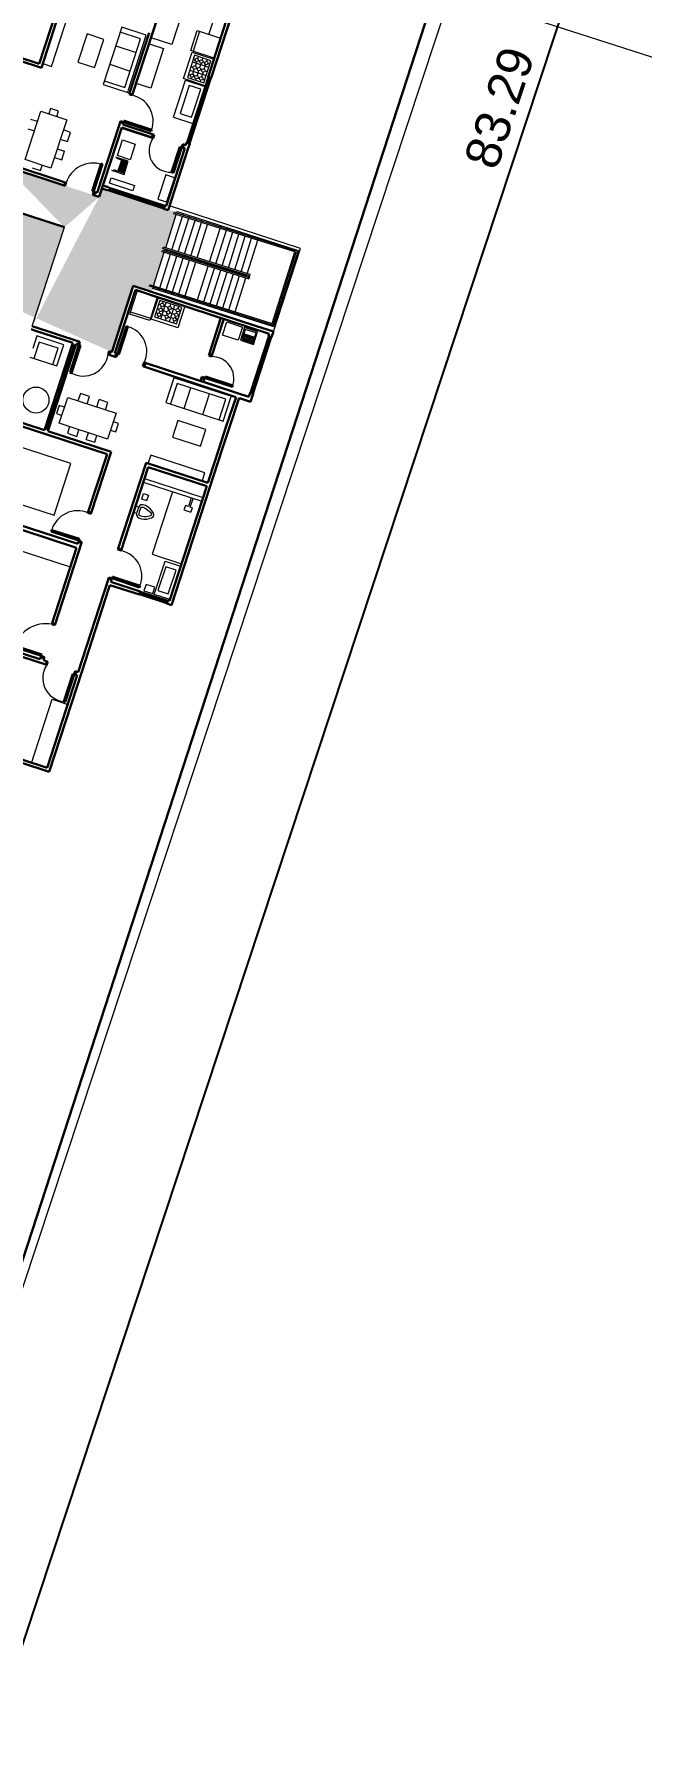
# Model space of a CAD drawing. Header units: metres. Extents: x 329311 to 330425, y 7396637 to 7397287.
# Drawn here: x 329873.63 to 329886.61, y 7397011.66 to 7397047.93 of the extents above; entities that cross this region are included whole.
import ezdxf

# ---------------------------------------------------------------- set-up
doc = ezdxf.new("R2010")
doc.units = ezdxf.units.M
doc.linetypes.add('CACHE2', pattern=[4.7625, 3.175, -1.5875])
doc.layers.get('0').update_dxf_attribs({"lineweight": 18})
for name, color, linetype, lineweight in [('AXES+POTEAUX', 6, 'CACHE2', 13), ('JANELAS', 5, 'Continuous', 25), ('layout', 253, 'Continuous', 13), ('LINHAFINA', 7, 'Continuous', 15), ('LINHAGROSSA', 7, 'Continuous', 30), ('PA6_TERRENO', 6, 'Continuous', 18), ('PA6_TEXTO', 3, 'Continuous', 18), ('pisoexterno_ultrafino', 9, 'Continuous', 30)]:
    doc.layers.add(name, color=color, linetype=linetype, lineweight=lineweight)
doc.styles.add('200 Médio', font='arial.ttf', dxfattribs={"height": 0.75})
doc.styles.add('ARIAL', font='ARIAL', dxfattribs={"height": 0.2})
doc.dimstyles.new('AQ250', dxfattribs={"dimscale": 10, "dimtxt": 0.05, "dimasz": 0.03, "dimexe": 0.03, "dimexo": 0.025, "dimgap": 0.025, "dimtad": 1, "dimzin": 0, "dimdsep": 46, "dimtxsty": 'ARIAL', "dimblk": 'ARCHTICK', "dimcen": 0.09, "dimdle": 0.03, "dimclrt": 7, "dimadec": 0, "dimazin": 0, "dimtfac": 1, "dimtix": 1, "dimtmove": 2, "dimatfit": 3, "dimldrblk": 'OPEN90', "dimfxl": 1, "dimtvp": 1, "dimtolj": 1, "dimtzin": 0, "dimarcsym": 0})

# ---------------------------------------------------------------- blocks, each defined once
blk = doc.blocks.new('_ArchTick')
at = {"color": 0, "linetype": 'ByBlock', "const_width": 0.15}
blk.add_lwpolyline([(-0.5, -0.5), (0.5, 0.5)], dxfattribs=at)
blk = doc.blocks.new('*D12')
at = {"layer": 'Defpoints', "color": 0, "transparency": 16777216}
for p in [(329895.003, 7397086.442), (329868.823, 7397007.376), (329871.096, 7397006.624)]:
    blk.add_point(p, dxfattribs=at)
at = {"layer": 'PA6_TEXTO', "color": 0, "lineweight": -2, "transparency": 16777216}
for p, q in [((329895.241, 7397086.363), (329897.562, 7397085.595)), ((329897.371, 7397085.974), (329871.002, 7397006.339)), ((329869.06, 7397007.298), (329871.381, 7397006.529))]:
    blk.add_line(p, q, dxfattribs=at)
at = {"layer": 'PA6_TEXTO', "color": 0, "lineweight": -2, "transparency": 16777216, "xscale": 0.3, "yscale": 0.3, "zscale": 0.3}
for p, rotation in [((329897.277, 7397085.689), 71.6788444677974), ((329871.096, 7397006.624), 251.6788444677974)]:
    blk.add_blockref('_ArchTick', p, dxfattribs=dict(at, rotation=rotation))
at = {"layer": 'PA6_TEXTO', "color": 7, "transparency": 16777216, "insert": (329883.585, 7397046.355), "char_height": 0.75, "attachment_point": 5, "rotation": 71.6788, "style": '200 Médio'}
blk.add_mtext('\\A1;83.29', dxfattribs=at)
blk = doc.blocks.new('_Open90')
at = {"color": 0, "linetype": 'ByBlock', "lineweight": -2}
for p, q in [((0, 0), (-1, 0)), ((-0.5, 0.5), (0, 0)), ((0, 0), (-0.5, -0.5))]:
    blk.add_line(p, q, dxfattribs=at)

msp = doc.modelspace()

# ---------------------------------------------------------------- hatches: boundary and pattern name
at = {"layer": 'AXES+POTEAUX'}
h = msp.add_hatch(dxfattribs=at)
h.set_pattern_fill('ANGLE', color=253, scale=0.025)
h.set_pattern_definition([(341.96263, (329827.33868, 7397103.38185), (0.0540704, 0.166043), [0.127, -0.047625]), (71.96263, (329827.33868, 7397103.38185), (-0.166043, 0.0540704), [0.127, -0.047625])])
edge = h.paths.add_edge_path()
edge.add_line((329850.652, 7397051.526), (329866.145, 7397046.453))
edge.add_line((329864.598, 7397047.846), (329852.057, 7397051.93))
edge.add_line((329861.339, 7397048.907), (329859.84, 7397049.395))
edge.add_line((329865.058, 7397049.149), (329864.598, 7397047.846))
edge.add_line((329866.145, 7397046.453), (329866.438, 7397047.364))
edge.add_line((329866.438, 7397047.364), (329869.019, 7397046.534))
edge.add_line((329870.949, 7397047.23), (329865.058, 7397049.149))
edge.add_line((329869.019, 7397046.534), (329868.725, 7397045.606))
edge.add_line((329868.725, 7397045.606), (329874.288, 7397043.801))
edge.add_line((329875.031, 7397044.448), (329870.521, 7397045.917))
edge.add_line((329870.521, 7397045.917), (329870.949, 7397047.23))
edge.add_line((329874.288, 7397043.801), (329873.599, 7397041.688))
edge.add_line((329875.298, 7397041.135), (329875.759, 7397042.549))
edge.add_line((329875.759, 7397042.549), (329876.158, 7397042.419))
edge.add_line((329876.158, 7397042.419), (329876.697, 7397044.139))
edge.add_line((329876.697, 7397044.139), (329876.503, 7397044.166))
edge.add_line((329876.503, 7397044.166), (329875.089, 7397044.626))
edge.add_line((329875.089, 7397044.626), (329875.031, 7397044.448))
edge.add_line((329873.599, 7397041.688), (329875.298, 7397041.135))
edge.add_line((329848.344, 7397053.234), (329850.929, 7397052.403))
edge.add_line((329850.929, 7397052.403), (329850.652, 7397051.526))
edge.add_line((329852.057, 7397051.93), (329852.485, 7397053.243))
edge.add_line((329852.485, 7397053.243), (329832.023, 7397059.878))
edge.add_line((329831.319, 7397057.853), (329848.079, 7397052.395))
edge.add_line((329848.079, 7397052.395), (329848.344, 7397053.234))
edge.add_line((329831.359, 7397057.839), (329832.023, 7397059.864))

# ---------------------------------------------------------------- linework, layer by layer
for p, q in [((329879.33, 7397043.344), (329876.532, 7397044.255)), ((329873.599, 7397041.688), (329874.288, 7397043.801)), ((329878.753, 7397041.573), (329879.33, 7397043.344))]:
    msp.add_line(p, q)
for centre, radius, start, end in [((329875.615, 7397046.065), 0.568, 341.4517, 77.4974), ((329876.553, 7397045.435), 0.458, 143.4473, 272.5259), ((329874.9, 7397044.565), 0.606, 71.9626, 161.9626), ((329875.506, 7397041.154), 0.541, 333.1544, 75.3713), ((329874.691, 7397041.155), 0.533, 241.2553, 352.2275), ((329877.437, 7397040.568), 0.472, 341.7989, 90.5529), ((329874.566, 7397037.17), 0.576, 67.2038, 163.2325), ((329875.387, 7397036.348), 0.556, 338.1741, 78.2629), ((329873.905, 7397034.584), 0.75, 81.6455, 157.4761), ((329874.329, 7397034.172), 0.505, 146.0148, 263.7465)]:
    msp.add_arc(centre, radius, start, end)
at = {"layer": 'JANELAS'}
for p, q in [((329877.356, 7397047.01), (329876.9, 7397045.61)), ((329876.939, 7397045.616), (329877.381, 7397046.973)), ((329876.966, 7397045.588), (329877.422, 7397046.989)), ((329877.347, 7397046.984), (329877.414, 7397046.963)), ((329876.905, 7397045.627), (329876.972, 7397045.605)), ((329876.409, 7397044.197), (329875.2, 7397044.59)), ((329875.222, 7397044.657), (329876.431, 7397044.263)), ((329876.402, 7397044.23), (329875.229, 7397044.613)), ((329873.876, 7397039.509), (329874.455, 7397041.29)), ((329874.523, 7397041.268), (329873.943, 7397039.487)), ((329874.478, 7397041.244), (329874.282, 7397040.642)), ((329874.444, 7397041.255), (329874.512, 7397041.233)), ((329878.651, 7397041.471), (329878.258, 7397040.266)), ((329878.678, 7397041.443), (329878.3, 7397040.282)), ((329878.321, 7397040.246), (329878.713, 7397041.451)), ((329874.271, 7397040.607), (329874.04, 7397039.898)), ((329874.237, 7397040.618), (329874.304, 7397040.596)), ((329874.248, 7397040.653), (329874.316, 7397040.631)), ((329878.332, 7397040.272), (329878.269, 7397040.292)), ((329874.033, 7397039.877), (329873.918, 7397039.525)), ((329873.999, 7397039.888), (329874.067, 7397039.866)), ((329874.073, 7397039.887), (329874.006, 7397039.909)), ((329873.884, 7397039.536), (329873.952, 7397039.514)), ((329876.475, 7397035.764), (329875.888, 7397035.955)), ((329875.908, 7397035.948), (329875.93, 7397036.015)), ((329875.909, 7397036.022), (329876.496, 7397035.83)), ((329876.471, 7397035.802), (329875.919, 7397035.982)), ((329876.46, 7397035.769), (329876.482, 7397035.835))]:
    msp.add_line(p, q, dxfattribs=at)
at = {"layer": 'layout'}
for p, q in [((329876.834, 7397048.469), (329876.585, 7397047.704)), ((329874.008, 7397047.237), (329874.386, 7397048.396)), ((329875.513, 7397048.071), (329875.115, 7397046.848)), ((329876.037, 7397047.9), (329875.513, 7397048.071)), ((329877.376, 7397047.921), (329877.485, 7397048.257)), ((329874.772, 7397047.929), (329874.576, 7397047.329)), ((329875.127, 7397047.813), (329874.772, 7397047.929)), ((329874.949, 7397047.268), (329875.127, 7397047.813)), ((329875.916, 7397047.826), (329875.479, 7397047.968)), ((329875.578, 7397046.789), (329875.916, 7397047.826)), ((329875.658, 7397046.735), (329876.037, 7397047.9)), ((329876.097, 7397047.722), (329876.407, 7397047.621)), ((329876.585, 7397047.704), (329876.138, 7397047.849)), ((329876.987, 7397047.576), (329877.126, 7397048.002)), ((329877.177, 7397047.986), (329877.039, 7397047.56)), ((329877.126, 7397048.002), (329877.626, 7397047.84)), ((329877.626, 7397047.84), (329877.487, 7397047.414)), ((329875.385, 7397047.677), (329875.821, 7397047.535)), ((329876.407, 7397047.621), (329876.13, 7397046.769)), ((329876.831, 7397046.976), (329877.015, 7397047.541)), ((329877.067, 7397047.473), (329876.914, 7397047.002)), ((329877.487, 7397047.414), (329876.987, 7397047.576)), ((329877.015, 7397047.541), (329877.479, 7397047.39)), ((329877.023, 7397047.336), (329877.375, 7397047.221)), ((329877.044, 7397047.402), (329877.079, 7397047.391)), ((329877.419, 7397047.358), (329877.067, 7397047.473)), ((329877.086, 7397047.245), (329877.115, 7397047.336)), ((329877.136, 7397047.401), (329877.151, 7397047.445)), ((329877.149, 7397047.368), (329877.181, 7397047.357)), ((329877.243, 7397047.415), (329877.23, 7397047.376)), ((329877.266, 7397046.888), (329877.419, 7397047.358)), ((329877.479, 7397047.39), (329877.295, 7397046.825)), ((329877.338, 7397047.384), (329877.325, 7397047.345)), ((329873.823, 7397047.297), (329874.008, 7397047.237)), ((329874.576, 7397047.329), (329874.931, 7397047.213)), ((329874.931, 7397047.213), (329874.949, 7397047.268)), ((329875.256, 7397047.281), (329875.692, 7397047.138)), ((329877.295, 7397046.825), (329876.831, 7397046.976)), ((329876.914, 7397047.002), (329877.266, 7397046.888)), ((329876.935, 7397047.065), (329876.979, 7397047.051)), ((329876.964, 7397047.156), (329877.316, 7397047.042)), ((329876.991, 7397047.237), (329877.034, 7397047.223)), ((329876.998, 7397046.975), (329877.007, 7397047.003)), ((329877.03, 7397047.074), (329877.063, 7397047.175)), ((329877.05, 7397047.028), (329877.074, 7397047.02)), ((329877.105, 7397047.2), (329877.128, 7397047.193)), ((329877.154, 7397047.141), (329877.122, 7397047.043)), ((329877.145, 7397046.997), (329877.172, 7397046.988)), ((329877.207, 7397047.305), (329877.177, 7397047.211)), ((329877.199, 7397047.17), (329877.22, 7397047.163)), ((329877.25, 7397047.113), (329877.218, 7397047.015)), ((329877.251, 7397047.334), (329877.284, 7397047.324)), ((329877.302, 7397047.274), (329877.273, 7397047.183)), ((329877.291, 7397047.14), (329877.343, 7397047.123)), ((329877.354, 7397047.301), (329877.396, 7397047.287)), ((329875.115, 7397046.848), (329875.64, 7397046.677)), ((329875.142, 7397046.931), (329875.578, 7397046.789)), ((329875.64, 7397046.677), (329875.658, 7397046.735)), ((329876.13, 7397046.769), (329875.82, 7397046.87)), ((329876.618, 7397046.153), (329876.874, 7397046.94)), ((329876.952, 7397046.832), (329876.757, 7397046.234)), ((329876.874, 7397046.94), (329876.874, 7397046.94)), ((329876.874, 7397046.94), (329877.289, 7397046.805)), ((329877.2, 7397046.751), (329876.952, 7397046.832)), ((329877.043, 7397046.271), (329877.2, 7397046.751)), ((329877.099, 7397046.972), (329877.09, 7397046.945)), ((329877.195, 7397046.944), (329877.185, 7397046.914)), ((329877.243, 7397046.965), (329877.287, 7397046.951)), ((329873.446, 7397045.247), (329873.782, 7397046.278)), ((329873.782, 7397046.278), (329874.335, 7397046.098)), ((329873.989, 7397046.335), (329873.952, 7397046.223)), ((329874.161, 7397046.279), (329873.989, 7397046.335)), ((329874.124, 7397046.167), (329874.161, 7397046.279)), ((329877, 7397046.154), (329877.043, 7397046.271)), ((329873.504, 7397045.906), (329873.646, 7397045.86)), ((329873.711, 7397046.059), (329873.569, 7397046.105)), ((329874.335, 7397046.098), (329873.997, 7397045.061)), ((329876.618, 7397046.153), (329877.033, 7397046.018)), ((329876.757, 7397046.234), (329877, 7397046.154)), ((329874.199, 7397045.68), (329874.355, 7397045.629)), ((329874.419, 7397045.828), (329874.264, 7397045.879)), ((329874.355, 7397045.629), (329874.419, 7397045.828)), ((329873.997, 7397045.061), (329873.446, 7397045.247)), ((329874.073, 7397045.293), (329874.228, 7397045.242)), ((329874.132, 7397045.476), (329874.288, 7397045.425)), ((329874.228, 7397045.242), (329874.288, 7397045.425)), ((329875.652, 7397045.21), (329875.383, 7397045.298)), ((329875.624, 7397045.198), (329875.408, 7397045.268)), ((329875.504, 7397045.237), (329875.428, 7397045.003)), ((329875.525, 7397045.23), (329875.449, 7397044.996)), ((329875.544, 7397045.224), (329875.468, 7397044.99)), ((329875.563, 7397045.217), (329875.487, 7397044.984)), ((329875.509, 7397044.977), (329875.585, 7397045.21)), ((329875.604, 7397045.204), (329875.528, 7397044.97)), ((329875.547, 7397044.964), (329875.624, 7397045.198)), ((329875.561, 7397044.931), (329875.652, 7397045.21)), ((329873.598, 7397045.073), (329873.777, 7397045.014)), ((329873.777, 7397045.014), (329873.814, 7397045.123)), ((329875.292, 7397045.019), (329875.561, 7397044.931)), ((329875.332, 7397045.034), (329875.547, 7397044.964)), ((329876.453, 7397044.92), (329876.285, 7397044.402)), ((329876.639, 7397044.86), (329876.453, 7397044.92)), ((329876.639, 7397044.86), (329876.47, 7397044.341)), ((329876.285, 7397044.402), (329876.47, 7397044.341)), ((329875.683, 7397041.947), (329875.846, 7397042.447)), ((329876.272, 7397042.308), (329876.109, 7397041.808)), ((329876.14, 7397042.351), (329876.566, 7397042.212)), ((329876.144, 7397041.836), (329876.295, 7397042.3)), ((329875.722, 7397042.211), (329875.365, 7397041.113)), ((329876.109, 7397041.808), (329875.683, 7397041.947)), ((329875.7, 7397041.998), (329876.126, 7397041.86)), ((329876.327, 7397042.24), (329876.213, 7397041.888)), ((329876.284, 7397041.958), (329876.24, 7397041.972)), ((329876.27, 7397042.064), (329876.31, 7397042.051)), ((329876.284, 7397041.865), (329876.295, 7397041.9)), ((329876.301, 7397042.159), (329876.341, 7397042.146)), ((329876.318, 7397041.97), (329876.328, 7397042.002)), ((329876.798, 7397042.087), (329876.327, 7397042.24)), ((329876.349, 7397041.844), (329876.464, 7397042.196)), ((329876.44, 7397041.907), (329876.35, 7397041.936)), ((329876.351, 7397042.072), (329876.362, 7397042.105)), ((329876.38, 7397042.029), (329876.474, 7397041.998)), ((329876.385, 7397042.175), (329876.398, 7397042.217)), ((329876.411, 7397042.123), (329876.502, 7397042.094)), ((329876.485, 7397041.926), (329876.493, 7397041.949)), ((329876.516, 7397042.02), (329876.523, 7397042.041)), ((329876.529, 7397041.785), (329876.644, 7397042.137)), ((329876.545, 7397041.975), (329876.642, 7397041.943)), ((329876.546, 7397042.112), (329876.563, 7397042.164)), ((329876.572, 7397042.071), (329876.67, 7397042.039)), ((329876.589, 7397042.205), (329877.154, 7397042.021)), ((329876.683, 7397041.735), (329876.798, 7397042.087)), ((329876.689, 7397041.966), (329876.697, 7397041.993)), ((329876.861, 7397042.116), (329876.709, 7397041.652)), ((329876.713, 7397041.92), (329876.741, 7397041.911)), ((329876.72, 7397042.064), (329876.735, 7397042.108)), ((329876.741, 7397042.016), (329876.772, 7397042.006)), ((329876.709, 7397041.652), (329876.144, 7397041.836)), ((329876.213, 7397041.888), (329876.683, 7397041.735)), ((329876.448, 7397041.812), (329876.462, 7397041.855)), ((329876.612, 7397041.851), (329876.511, 7397041.884)), ((329876.62, 7397041.756), (329876.634, 7397041.8)), ((329876.658, 7397041.871), (329876.665, 7397041.895)), ((329876.711, 7397041.819), (329876.682, 7397041.828)), ((329876.746, 7397041.695), (329876.746, 7397041.695)), ((329878.137, 7397041.66), (329878.049, 7397041.39)), ((329878.153, 7397041.62), (329878.083, 7397041.404)), ((329878.417, 7397041.569), (329878.137, 7397041.66)), ((329878.386, 7397041.543), (329878.153, 7397041.62)), ((329878.316, 7397041.328), (329878.386, 7397041.543)), ((329878.329, 7397041.299), (329878.417, 7397041.569)), ((329873.698, 7397041.482), (329873.608, 7397041.209)), ((329873.75, 7397041.35), (329873.636, 7397040.998)), ((329874.04, 7397041.371), (329873.698, 7397041.482)), ((329874.154, 7397041.218), (329873.75, 7397041.35)), ((329874.039, 7397040.867), (329874.154, 7397041.218)), ((329874.273, 7397041.29), (329874.04, 7397041.371)), ((329874.126, 7397040.839), (329874.273, 7397041.29)), ((329878.049, 7397041.39), (329878.329, 7397041.299)), ((329878.083, 7397041.404), (329878.316, 7397041.328)), ((329878.323, 7397041.348), (329878.089, 7397041.424)), ((329878.095, 7397041.443), (329878.329, 7397041.367)), ((329878.336, 7397041.389), (329878.102, 7397041.465)), ((329878.342, 7397041.407), (329878.108, 7397041.483)), ((329878.348, 7397041.427), (329878.115, 7397041.503)), ((329878.355, 7397041.448), (329878.122, 7397041.524)), ((329873.549, 7397041.026), (329874.126, 7397040.839)), ((329876.625, 7397040.585), (329876.455, 7397040.06)), ((329876.699, 7397040.464), (329876.557, 7397040.027)), ((329877.791, 7397040.205), (329876.625, 7397040.585)), ((329877.737, 7397040.126), (329876.699, 7397040.464)), ((329874.177, 7397039.614), (329874.357, 7397040.166)), ((329874.357, 7397040.166), (329875.394, 7397039.829)), ((329874.627, 7397040.251), (329874.576, 7397040.095)), ((329874.826, 7397040.186), (329874.627, 7397040.251)), ((329874.775, 7397040.03), (329874.826, 7397040.186)), ((329874.979, 7397039.964), (329875.03, 7397040.12)), ((329875.213, 7397040.06), (329875.03, 7397040.12)), ((329876.848, 7397039.932), (329876.99, 7397040.369)), ((329877.245, 7397039.803), (329877.387, 7397040.24)), ((329877.594, 7397039.689), (329877.737, 7397040.126)), ((329877.678, 7397039.662), (329877.849, 7397040.188)), ((329874.176, 7397039.992), (329874.12, 7397039.82)), ((329874.12, 7397039.82), (329874.232, 7397039.784)), ((329874.288, 7397039.956), (329874.176, 7397039.992)), ((329875.162, 7397039.904), (329875.213, 7397040.06)), ((329875.394, 7397039.829), (329875.208, 7397039.278)), ((329876.455, 7397040.06), (329877.678, 7397039.662)), ((329875.208, 7397039.278), (329874.177, 7397039.614)), ((329874.396, 7397039.542), (329874.349, 7397039.4)), ((329874.349, 7397039.4), (329874.549, 7397039.335)), ((329874.549, 7397039.335), (329874.595, 7397039.478)), ((329874.753, 7397039.269), (329874.799, 7397039.411)), ((329875.271, 7397039.465), (329875.382, 7397039.429)), ((329875.441, 7397039.609), (329875.332, 7397039.645)), ((329875.382, 7397039.429), (329875.441, 7397039.609)), ((329876.712, 7397039.674), (329876.597, 7397039.319)), ((329877.258, 7397039.497), (329876.712, 7397039.674)), ((329877.197, 7397039.124), (329877.312, 7397039.479)), ((329877.312, 7397039.479), (329877.258, 7397039.497)), ((329874.426, 7397038.756), (329872.912, 7397039.249)), ((329874.753, 7397039.269), (329874.936, 7397039.209)), ((329874.936, 7397039.209), (329874.982, 7397039.352)), ((329876.597, 7397039.319), (329877.197, 7397039.124)), ((329874.066, 7397037.651), (329874.426, 7397038.756)), ((329876.13, 7397038.933), (329876.069, 7397038.747)), ((329877.288, 7397038.556), (329876.13, 7397038.933)), ((329875.971, 7397038.355), (329877.222, 7397037.948)), ((329875.997, 7397038.434), (329877.248, 7397038.027)), ((329877.228, 7397038.37), (329877.288, 7397038.556)), ((329872.553, 7397038.144), (329874.066, 7397037.651)), ((329875.938, 7397037.992), (329875.977, 7397038.112)), ((329876.053, 7397037.955), (329875.938, 7397037.992)), ((329875.977, 7397038.112), (329876.082, 7397038.078)), ((329876.082, 7397038.078), (329876.043, 7397037.958)), ((329876.596, 7397038.151), (329876.162, 7397036.816)), ((329876.998, 7397038.021), (329876.938, 7397037.837)), ((329876.975, 7397037.825), (329877.035, 7397038.008)), ((329875.83, 7397037.689), (329875.762, 7397037.711)), ((329875.875, 7397037.822), (329875.805, 7397037.845)), ((329876.872, 7397037.859), (329876.842, 7397037.767)), ((329876.842, 7397037.767), (329876.992, 7397037.719)), ((329876.938, 7397037.837), (329876.872, 7397037.859)), ((329877.022, 7397037.81), (329876.975, 7397037.825)), ((329876.992, 7397037.719), (329877.022, 7397037.81)), ((329872.23, 7397037.257), (329874.412, 7397036.546)), ((329876.162, 7397036.816), (329876.787, 7397036.613)), ((329876.208, 7397035.961), (329876.44, 7397036.672)), ((329876.451, 7397036.551), (329876.286, 7397036.043)), ((329876.44, 7397036.672), (329876.771, 7397036.564)), ((329876.675, 7397036.478), (329876.451, 7397036.551)), ((329876.507, 7397035.971), (329876.672, 7397036.479)), ((329876.032, 7397036.174), (329875.986, 7397036.033)), ((329876.219, 7397036.113), (329876.032, 7397036.174)), ((329876.175, 7397035.978), (329876.219, 7397036.113)), ((329875.986, 7397036.033), (329876.175, 7397035.978)), ((329876.54, 7397035.853), (329876.208, 7397035.961)), ((329876.286, 7397036.043), (329876.507, 7397035.971)), ((329873.583, 7397032.357), (329874.026, 7397033.719)), ((329874.026, 7397033.719), (329874.357, 7397033.611))]:
    msp.add_line(p, q, dxfattribs=at)
for points in [[(329875.527, 7397045.665), (329875.801, 7397045.576), (329875.692, 7397045.241), (329875.418, 7397045.331)], [(329875.285, 7397044.854), (329875.782, 7397044.692), (329875.746, 7397044.58), (329875.249, 7397044.742)], [(329877.666, 7397041.498), (329877.758, 7397041.779), (329878.092, 7397041.67), (329878.001, 7397041.389)]]:
    msp.add_lwpolyline(points, close=True, dxfattribs=at)
for centre, radius in [((329877.112, 7397047.373), 0.0373), ((329877.215, 7397047.342), 0.0373), ((329877.318, 7397047.308), 0.0373), ((329877.014, 7397047.04), 0.0373), ((329877.069, 7397047.212), 0.0373), ((329877.109, 7397047.008), 0.0373), ((329877.162, 7397047.177), 0.0373), ((329877.208, 7397046.979), 0.0373), ((329877.255, 7397047.15), 0.0373), ((329876.312, 7397041.933), 0.0373), ((329876.344, 7397042.036), 0.0373), ((329876.377, 7397042.139), 0.0373), ((329876.474, 7397041.89), 0.0373), ((329876.508, 7397041.983), 0.0373), ((329876.535, 7397042.076), 0.0373), ((329876.677, 7397041.93), 0.0373), ((329876.706, 7397042.029), 0.0373), ((329876.645, 7397041.835), 0.0373), ((329873.678, 7397040.111), 0.278)]:
    msp.add_circle(centre, radius, dxfattribs=at)
msp.add_spline([(329875.889, 7397037.851), (329875.85, 7397037.614), (329876.198, 7397037.651), (329875.889, 7397037.851), (329875.875, 7397037.822)], degree=3, dxfattribs=at)
msp.add_open_spline([(329875.932, 7397037.823), (329875.908, 7397037.771), (329875.887, 7397037.722), (329875.878, 7397037.67), (329875.881, 7397037.659), (329875.886, 7397037.649), (329875.89, 7397037.644), (329875.914, 7397037.632), (329875.931, 7397037.626), (329876, 7397037.614), (329876.064, 7397037.618), (329876.125, 7397037.639), (329876.139, 7397037.648), (329876.148, 7397037.657), (329876.147, 7397037.657), (329876.147, 7397037.663), (329876.145, 7397037.674), (329876.131, 7397037.7), (329876.119, 7397037.716), (329876.066, 7397037.772), (329876.006, 7397037.81), (329875.946, 7397037.827), (329875.934, 7397037.824), (329875.932, 7397037.823)], degree=3, knots=[0.006653, 0.006653, 0.006653, 0.006653, 0.179116, 0.179116, 0.279942, 0.279942, 0.356527, 0.356527, 0.433113, 0.433113, 0.614296, 0.614296, 0.701675, 0.701675, 0.771877, 0.771877, 0.842078, 0.842078, 0.912279, 0.912279, 1.096903, 1.096903, 1.191805, 1.191805, 1.191805, 1.191805], dxfattribs=at)
at = {"layer": 'LINHAFINA'}
for p, q in [((329898.235, 7397043.768, -171.175), (329861.565, 7397055.565)), ((329876.451, 7397043.361), (329876.677, 7397044.075)), ((329876.626, 7397044.087), (329876.634, 7397044.114)), ((329879.213, 7397043.273), (329876.628, 7397044.091)), ((329879.248, 7397043.291), (329876.636, 7397044.117)), ((329876.686, 7397044.102), (329876.697, 7397044.139)), ((329876.697, 7397044.139), (329879.283, 7397043.308)), ((329876.82, 7397044.059), (329876.832, 7397044.097)), ((329876.585, 7397043.318), (329876.811, 7397044.033)), ((329876.719, 7397043.276), (329876.945, 7397043.99)), ((329876.853, 7397043.234), (329877.079, 7397043.948)), ((329876.954, 7397044.017), (329876.966, 7397044.055)), ((329876.988, 7397043.191), (329877.214, 7397043.905)), ((329877.088, 7397043.975), (329877.099, 7397044.01)), ((329877.122, 7397043.149), (329877.348, 7397043.863)), ((329877.222, 7397043.932), (329877.233, 7397043.967)), ((329877.356, 7397043.89), (329877.367, 7397043.924)), ((329877.39, 7397043.064), (329877.616, 7397043.778)), ((329877.524, 7397043.021), (329877.75, 7397043.736)), ((329877.624, 7397043.805), (329877.635, 7397043.838)), ((329877.758, 7397043.762), (329877.769, 7397043.795)), ((329877.893, 7397043.72), (329877.903, 7397043.752)), ((329878.027, 7397043.678), (329878.039, 7397043.715)), ((329876.391, 7397043.346), (329876.399, 7397043.373)), ((329878.223, 7397042.771), (329876.393, 7397043.35)), ((329878.258, 7397042.789), (329876.401, 7397043.377)), ((329877.658, 7397042.979), (329877.884, 7397043.693)), ((329877.792, 7397042.937), (329878.018, 7397043.651)), ((329877.926, 7397042.894), (329878.152, 7397043.608)), ((329878.061, 7397042.852), (329878.286, 7397043.566)), ((329878.161, 7397043.635), (329878.17, 7397043.666)), ((329878.195, 7397042.809), (329878.421, 7397043.523)), ((329878.295, 7397043.593), (329878.304, 7397043.623)), ((329878.429, 7397043.55), (329878.438, 7397043.579)), ((329876.194, 7397042.549), (329876.422, 7397043.269)), ((329876.328, 7397042.507), (329876.556, 7397043.227)), ((329876.371, 7397043.281), (329876.379, 7397043.308)), ((329876.373, 7397043.285), (329878.229, 7397042.698)), ((329876.382, 7397043.312), (329878.211, 7397042.733)), ((329876.428, 7397043.293), (329876.44, 7397043.331)), ((329878.181, 7397042.766), (329876.437, 7397043.317)), ((329876.463, 7397042.464), (329876.69, 7397043.184)), ((329876.565, 7397043.254), (329876.577, 7397043.292)), ((329876.597, 7397042.422), (329876.824, 7397043.142)), ((329876.699, 7397043.211), (329876.711, 7397043.249)), ((329876.731, 7397042.38), (329876.959, 7397043.1)), ((329876.833, 7397043.169), (329876.845, 7397043.207)), ((329876.865, 7397042.337), (329877.093, 7397043.057)), ((329876.967, 7397043.126), (329876.979, 7397043.164)), ((329877.101, 7397043.084), (329877.113, 7397043.122)), ((329877.369, 7397042.999), (329877.381, 7397043.037)), ((329877.504, 7397042.957), (329877.516, 7397042.995)), ((329878.73, 7397041.747), (329879.213, 7397043.273)), ((329878.749, 7397041.712), (329879.248, 7397043.291)), ((329879.283, 7397043.308), (329878.766, 7397041.676)), ((329877.133, 7397042.252), (329877.361, 7397042.972)), ((329877.267, 7397042.21), (329877.495, 7397042.93)), ((329877.401, 7397042.167), (329877.629, 7397042.887)), ((329877.536, 7397042.125), (329877.763, 7397042.845)), ((329877.638, 7397042.914), (329877.65, 7397042.952)), ((329877.67, 7397042.083), (329877.897, 7397042.803)), ((329877.772, 7397042.872), (329877.784, 7397042.91)), ((329877.804, 7397042.04), (329878.032, 7397042.76)), ((329877.906, 7397042.829), (329877.918, 7397042.867)), ((329877.938, 7397041.998), (329878.166, 7397042.718)), ((329878.04, 7397042.787), (329878.052, 7397042.825)), ((329878.174, 7397042.745), (329878.186, 7397042.782)), ((329878.211, 7397042.733), (329878.223, 7397042.771)), ((329878.238, 7397042.724), (329878.229, 7397042.698)), ((329878.238, 7397042.724), (329878.25, 7397042.762)), ((329878.25, 7397042.762), (329878.258, 7397042.789)), ((329876.105, 7397042.544), (329876.113, 7397042.571)), ((329876.107, 7397042.547), (329878.749, 7397041.712)), ((329876.116, 7397042.574), (329878.73, 7397041.747)), ((329876.175, 7397042.491), (329876.184, 7397042.519)), ((329878.766, 7397041.676), (329876.177, 7397042.495)), ((329876.311, 7397042.452), (329876.32, 7397042.48)), ((329876.445, 7397042.41), (329876.454, 7397042.438)), ((329876.579, 7397042.367), (329876.588, 7397042.395)), ((329876.714, 7397042.325), (329876.722, 7397042.353)), ((329876.848, 7397042.283), (329876.856, 7397042.31)), ((329877.116, 7397042.198), (329877.125, 7397042.225)), ((329877.25, 7397042.155), (329877.259, 7397042.183)), ((329877.384, 7397042.113), (329877.393, 7397042.141)), ((329877.518, 7397042.07), (329877.527, 7397042.098)), ((329877.652, 7397042.028), (329877.661, 7397042.056)), ((329877.787, 7397041.986), (329877.795, 7397042.013)), ((329877.921, 7397041.943), (329877.929, 7397041.971))]:
    msp.add_line(p, q, dxfattribs=at)
at = {"layer": 'LINHAGROSSA'}
for p, q in [((329874.458, 7397049.475), (329873.748, 7397047.294)), ((329875.738, 7397046.62), (329876.456, 7397048.825)), ((329874.234, 7397048.561), (329873.793, 7397047.205)), ((329877.804, 7397048.386), (329877.356, 7397047.01)), ((329877.871, 7397048.368), (329877.422, 7397046.989)), ((329873.793, 7397047.205), (329871.942, 7397047.808)), ((329873.748, 7397047.294), (329871.964, 7397047.875)), ((329875.671, 7397046.642), (329876.099, 7397047.954)), ((329877.356, 7397047.01), (329877.422, 7397046.989)), ((329875.705, 7397046.631), (329875.671, 7397046.642)), ((329875.742, 7397046.633), (329875.676, 7397046.655)), ((329875.705, 7397046.631), (329875.705, 7397046.631)), ((329875.705, 7397046.631), (329875.738, 7397046.62)), ((329870.521, 7397045.917), (329873.854, 7397044.832)), ((329875.447, 7397045.951), (329874.986, 7397044.537)), ((329875.513, 7397045.929), (329875.031, 7397044.448)), ((329875.447, 7397045.951), (329875.485, 7397046.068)), ((329875.545, 7397046.027), (329875.478, 7397046.049)), ((329875.551, 7397046.047), (329875.485, 7397046.068)), ((329876.185, 7397045.707), (329875.512, 7397045.927)), ((329876.186, 7397045.71), (329875.513, 7397045.929)), ((329876.207, 7397045.774), (329875.534, 7397045.993)), ((329875.535, 7397045.996), (329875.551, 7397046.047)), ((329875.551, 7397046.047), (329876.144, 7397045.854)), ((329875.562, 7397046.077), (329875.552, 7397046.046)), ((329875.568, 7397046.075), (329875.562, 7397046.077)), ((329876.154, 7397045.884), (329875.568, 7397046.075)), ((329876.144, 7397045.854), (329876.154, 7397045.884)), ((329876.154, 7397045.718), (329876.175, 7397045.784)), ((329876.185, 7397045.707), (329876.207, 7397045.774)), ((329876.795, 7397045.509), (329876.817, 7397045.576)), ((329876.882, 7397045.554), (329876.817, 7397045.576)), ((329876.82, 7397045.501), (329876.842, 7397045.567)), ((329876.899, 7397045.607), (329876.882, 7397045.554)), ((329876.9, 7397045.61), (329876.883, 7397045.557)), ((329876.9, 7397045.61), (329876.966, 7397045.588)), ((329876.966, 7397045.588), (329876.927, 7397045.469)), ((329876.965, 7397045.585), (329876.927, 7397045.466)), ((329869.376, 7397045.4), (329874.288, 7397043.801)), ((329875.07, 7397045.161), (329874.877, 7397044.569)), ((329875.1, 7397045.15), (329875.07, 7397045.16)), ((329876.86, 7397045.488), (329876.463, 7397044.253)), ((329876.927, 7397045.466), (329876.503, 7397044.166)), ((329876.573, 7397044.978), (329876.75, 7397045.52)), ((329876.795, 7397045.509), (329876.617, 7397044.963)), ((329876.859, 7397045.485), (329876.75, 7397045.52)), ((329876.86, 7397045.488), (329876.795, 7397045.509)), ((329876.821, 7397045.503), (329876.796, 7397045.512)), ((329873.2, 7397045.118), (329873.875, 7397044.898)), ((329873.854, 7397044.832), (329874.302, 7397044.686)), ((329873.875, 7397044.898), (329874.324, 7397044.752)), ((329874.908, 7397044.559), (329875.099, 7397045.145)), ((329875.099, 7397045.145), (329875.1, 7397045.15)), ((329876.617, 7397044.963), (329876.573, 7397044.978)), ((329874.302, 7397044.759), (329874.281, 7397044.693)), ((329874.313, 7397044.719), (329874.302, 7397044.686)), ((329874.313, 7397044.719), (329874.324, 7397044.752)), ((329874.877, 7397044.569), (329874.908, 7397044.559)), ((329874.916, 7397044.559), (329874.895, 7397044.493)), ((329874.895, 7397044.493), (329875.031, 7397044.448)), ((329874.916, 7397044.559), (329874.986, 7397044.537)), ((329874.943, 7397044.551), (329874.922, 7397044.484)), ((329875.2, 7397044.59), (329875.089, 7397044.626)), ((329875.111, 7397044.693), (329875.222, 7397044.657)), ((329876.409, 7397044.197), (329876.431, 7397044.263)), ((329876.503, 7397044.166), (329876.409, 7397044.197)), ((329876.431, 7397044.263), (329876.463, 7397044.253)), ((329875.759, 7397042.549), (329875.298, 7397041.135)), ((329875.803, 7397042.461), (329875.365, 7397041.113)), ((329875.759, 7397042.549), (329878.391, 7397041.692)), ((329875.803, 7397042.461), (329876.969, 7397042.081)), ((329876.14, 7397042.351), (329878.665, 7397041.528)), ((329873.644, 7397041.599), (329873.578, 7397041.621)), ((329874.619, 7397041.356), (329873.599, 7397041.688)), ((329874.469, 7397041.331), (329873.644, 7397041.599)), ((329875.612, 7397041.687), (329875.421, 7397041.101)), ((329875.449, 7397041.085), (329875.642, 7397041.677)), ((329875.642, 7397041.677), (329875.612, 7397041.687)), ((329877.371, 7397041.061), (329877.633, 7397041.864)), ((329877.695, 7397041.844), (329877.433, 7397041.041)), ((329878.391, 7397041.692), (329878.753, 7397041.574)), ((329878.753, 7397041.573), (329878.713, 7397041.451)), ((329874.597, 7397041.289), (329874.406, 7397040.703)), ((329874.435, 7397040.687), (329874.627, 7397041.279)), ((329874.455, 7397041.29), (329874.469, 7397041.331)), ((329874.455, 7397041.29), (329874.523, 7397041.268)), ((329874.523, 7397041.268), (329874.536, 7397041.309)), ((329874.597, 7397041.289), (329874.536, 7397041.309)), ((329874.576, 7397041.296), (329874.598, 7397041.363)), ((329874.597, 7397041.289), (329874.619, 7397041.356)), ((329874.627, 7397041.279), (329874.597, 7397041.289)), ((329878.665, 7397041.528), (329878.647, 7397041.472)), ((329878.653, 7397041.47), (329878.715, 7397041.45)), ((329875.243, 7397041.153), (329875.22, 7397041.083)), ((329875.395, 7397041.025), (329875.22, 7397041.083)), ((329875.298, 7397041.135), (329875.243, 7397041.153)), ((329875.298, 7397041.135), (329875.243, 7397041.153)), ((329875.268, 7397041.145), (329875.244, 7397041.075)), ((329875.419, 7397041.095), (329875.365, 7397041.113)), ((329875.395, 7397041.103), (329875.371, 7397041.032)), ((329875.419, 7397041.095), (329875.395, 7397041.025)), ((329875.421, 7397041.101), (329875.419, 7397041.096)), ((329875.419, 7397041.096), (329875.45, 7397041.086)), ((329875.988, 7397040.91), (329875.963, 7397040.835)), ((329877.953, 7397040.172), (329875.963, 7397040.835)), ((329877.983, 7397040.26), (329875.988, 7397040.91)), ((329876.017, 7397040.9), (329875.992, 7397040.826)), ((329877.433, 7397041.041), (329877.371, 7397041.061)), ((329877.442, 7397041.07), (329877.381, 7397041.09)), ((329874.406, 7397040.703), (329874.404, 7397040.698)), ((329874.404, 7397040.698), (329874.435, 7397040.688)), ((329877.194, 7397040.517), (329877.222, 7397040.603)), ((329877.276, 7397040.559), (329877.214, 7397040.579)), ((329877.222, 7397040.603), (329877.284, 7397040.583)), ((329877.284, 7397040.583), (329877.256, 7397040.497)), ((329877.988, 7397040.258), (329877.256, 7397040.497)), ((329877.284, 7397040.583), (329877.876, 7397040.39)), ((329877.295, 7397040.613), (329877.285, 7397040.583)), ((329877.886, 7397040.421), (329877.3, 7397040.611)), ((329877.738, 7397039.534), (329877.957, 7397040.171)), ((329877.805, 7397039.512), (329878.023, 7397040.155)), ((329877.876, 7397040.39), (329877.886, 7397040.421)), ((329878.23, 7397040.179), (329877.988, 7397040.258)), ((329878.026, 7397040.154), (329878.266, 7397040.076)), ((329878.258, 7397040.266), (329878.23, 7397040.179)), ((329878.258, 7397040.266), (329878.321, 7397040.246)), ((329878.266, 7397040.076), (329878.321, 7397040.246)), ((329873.037, 7397039.735), (329873.862, 7397039.466)), ((329873.015, 7397039.668), (329875.197, 7397038.958)), ((329873.862, 7397039.466), (329873.876, 7397039.509)), ((329873.876, 7397039.509), (329873.943, 7397039.487)), ((329873.929, 7397039.444), (329873.943, 7397039.487)), ((329873.929, 7397039.444), (329875.285, 7397039.003)), ((329877.592, 7397039.085), (329877.738, 7397039.534)), ((329877.659, 7397039.064), (329877.805, 7397039.512)), ((329874.854, 7397037.679), (329875.285, 7397039.003)), ((329876.574, 7397035.732), (329877.659, 7397039.064)), ((329877.372, 7397038.41), (329877.592, 7397039.085)), ((329874.789, 7397037.701), (329875.197, 7397038.958)), ((329875.429, 7397036.916), (329876.032, 7397038.768)), ((329875.496, 7397036.894), (329876.077, 7397038.68)), ((329876.032, 7397038.768), (329877.349, 7397038.339)), ((329876.077, 7397038.68), (329877.327, 7397038.272)), ((329876.529, 7397035.82), (329877.327, 7397038.272)), ((329877.349, 7397038.339), (329877.372, 7397038.41)), ((329874.545, 7397036.957), (329872.364, 7397037.667)), ((329874.572, 7397037.038), (329872.39, 7397037.749)), ((329874.856, 7397037.679), (329874.789, 7397037.701)), ((329874.862, 7397037.698), (329874.795, 7397037.72)), ((329874.004, 7397037.306), (329874.596, 7397037.113)), ((329874.015, 7397037.336), (329874.005, 7397037.305)), ((329874.02, 7397037.334), (329874.015, 7397037.336)), ((329874.606, 7397037.144), (329874.02, 7397037.335)), ((329874.545, 7397036.957), (329874.014, 7397035.326)), ((329874.661, 7397037.084), (329874.081, 7397035.305)), ((329874.595, 7397037.11), (329874.572, 7397037.038)), ((329874.594, 7397037.106), (329874.572, 7397037.038)), ((329874.587, 7397037.085), (329874.654, 7397037.063)), ((329874.594, 7397037.106), (329874.661, 7397037.084)), ((329874.595, 7397037.11), (329874.606, 7397037.144)), ((329874.596, 7397037.113), (329874.606, 7397037.144)), ((329874.661, 7397037.084), (329874.639, 7397037.017)), ((329875.496, 7397036.894), (329875.429, 7397036.916)), ((329875.503, 7397036.917), (329875.436, 7397036.939)), ((329874.581, 7397034.298), (329875.212, 7397036.249)), ((329874.657, 7397034.308), (329875.239, 7397036.095)), ((329875.173, 7397036.117), (329875.194, 7397036.181)), ((329875.212, 7397036.249), (329875.236, 7397036.323)), ((329875.227, 7397036.297), (329875.294, 7397036.275)), ((329875.236, 7397036.323), (329875.303, 7397036.302)), ((329875.239, 7397036.095), (329875.26, 7397036.159)), ((329875.26, 7397036.159), (329875.888, 7397035.955)), ((329875.278, 7397036.227), (329875.303, 7397036.302)), ((329875.278, 7397036.227), (329875.909, 7397036.022)), ((329875.301, 7397036.303), (329875.894, 7397036.11)), ((329875.312, 7397036.334), (329875.302, 7397036.303)), ((329875.318, 7397036.332), (329875.312, 7397036.334)), ((329875.904, 7397036.141), (329875.318, 7397036.332)), ((329875.894, 7397036.11), (329875.904, 7397036.141)), ((329875.909, 7397036.022), (329875.888, 7397035.955)), ((329875.898, 7397035.988), (329875.898, 7397035.989)), ((329876.475, 7397035.764), (329876.496, 7397035.83)), ((329876.475, 7397035.764), (329876.574, 7397035.732)), ((329876.496, 7397035.83), (329876.529, 7397035.82)), ((329871.566, 7397035.217), (329873.908, 7397034.455)), ((329871.588, 7397035.284), (329873.743, 7397034.582)), ((329874.081, 7397035.305), (329874.014, 7397035.326)), ((329874.087, 7397035.324), (329874.021, 7397035.346)), ((329873.201, 7397034.841), (329873.794, 7397034.648)), ((329873.804, 7397034.679), (329873.218, 7397034.87)), ((329873.794, 7397034.648), (329873.804, 7397034.679)), ((329873.743, 7397034.582), (329873.769, 7397034.574)), ((329873.791, 7397034.641), (329873.769, 7397034.574)), ((329873.784, 7397034.62), (329873.851, 7397034.598)), ((329873.791, 7397034.641), (329873.858, 7397034.619)), ((329873.858, 7397034.619), (329873.836, 7397034.552)), ((329873.836, 7397034.552), (329873.929, 7397034.521)), ((329873.887, 7397034.461), (329873.909, 7397034.528)), ((329873.918, 7397034.488), (329873.908, 7397034.455)), ((329873.918, 7397034.488), (329873.929, 7397034.521)), ((329873.961, 7397032.171), (329874.657, 7397034.308)), ((329874.497, 7397034.252), (329874.518, 7397034.319)), ((329874.518, 7397034.319), (329874.577, 7397034.3)), ((329874.518, 7397034.245), (329874.54, 7397034.312)), ((329873.916, 7397032.259), (329874.559, 7397034.232)), ((329874.466, 7397034.261), (329874.276, 7397033.675)), ((329874.304, 7397033.659), (329874.497, 7397034.251)), ((329874.497, 7397034.251), (329874.466, 7397034.261)), ((329874.497, 7397034.252), (329874.559, 7397034.232)), ((329874.276, 7397033.675), (329874.274, 7397033.67)), ((329874.274, 7397033.67), (329874.304, 7397033.66)), ((329870.92, 7397033.235), (329873.916, 7397032.259)), ((329870.832, 7397033.19), (329873.961, 7397032.171))]:
    msp.add_line(p, q, dxfattribs=at)
at = {"layer": 'PA6_TERRENO'}
msp.add_lwpolyline([(329810.442, 7397026.388), (329835.233, 7397102.453), (329895.003, 7397086.442), (329868.823, 7397007.376)], close=True, dxfattribs=at)
at = {"layer": 'pisoexterno_ultrafino'}
msp.add_line((329872.013, 7397017.512), (329882.215, 7397048.841), dxfattribs=at)

# ---------------------------------------------------------------- dimensions: what is measured, and where the dimension line sits
at = {"layer": 'PA6_TEXTO'}
dim = msp.add_aligned_dim(p1=(329895.003, 7397086.442), p2=(329868.823, 7397007.376), distance=2.395, dimstyle='AQ250', override={"dimtxsty": '200 Médio'}, dxfattribs=at)
dim.commit()
dim.dimension.update_dxf_attribs({"geometry": '*D12', "text_midpoint": (329883.585, 7397046.355)})

doc.saveas('drawing.dxf')
